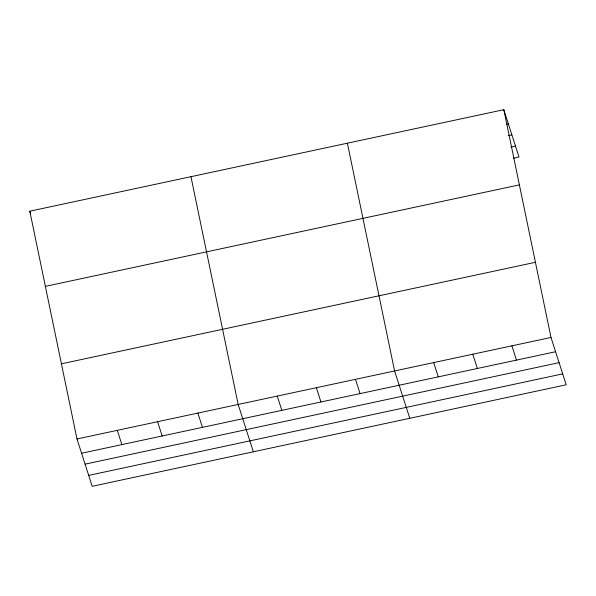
<?xml version="1.0" encoding="UTF-8"?>
<svg xmlns="http://www.w3.org/2000/svg" width="596" height="596" viewBox="0 0 596 596"><rect width="100%" height="100%" fill="white"/><g stroke="black" fill="none" stroke-linecap="round" stroke-linejoin="round"><path stroke-width="0.89" d="M503.806 109.701L551.002 337.463L566.2 384.8L92.194 486.299L76.996 438.969L29.8 211.2L503.806 109.701L519.004 157.031L513.543 158.201M506.57 124.355L508.388 123.968M508.254 135.657L511.889 134.882M510.951 147.093L515.495 146.124M45.378 286.363L519.377 184.864M61.425 363.806L535.424 262.3M76.996 438.969L551.002 337.463M81.578 453.243L555.584 351.737M85.086 464.15L559.085 362.651M88.692 475.392L562.698 373.886M511.897 345.836L516.479 360.111M472.792 354.21L477.374 368.484M433.687 362.584L438.269 376.858M409.78 418.295L394.582 370.958L347.386 143.196M355.477 379.332L360.058 393.606M316.372 387.713L320.953 401.98M277.267 396.087L281.848 410.353M253.36 451.79L238.162 404.46L190.958 176.692M197.872 413.088L202.454 427.354M157.582 421.715L162.164 435.981M117.293 430.342L121.875 444.609M29.8 211.2L30.612 213.718"/></g></svg>
